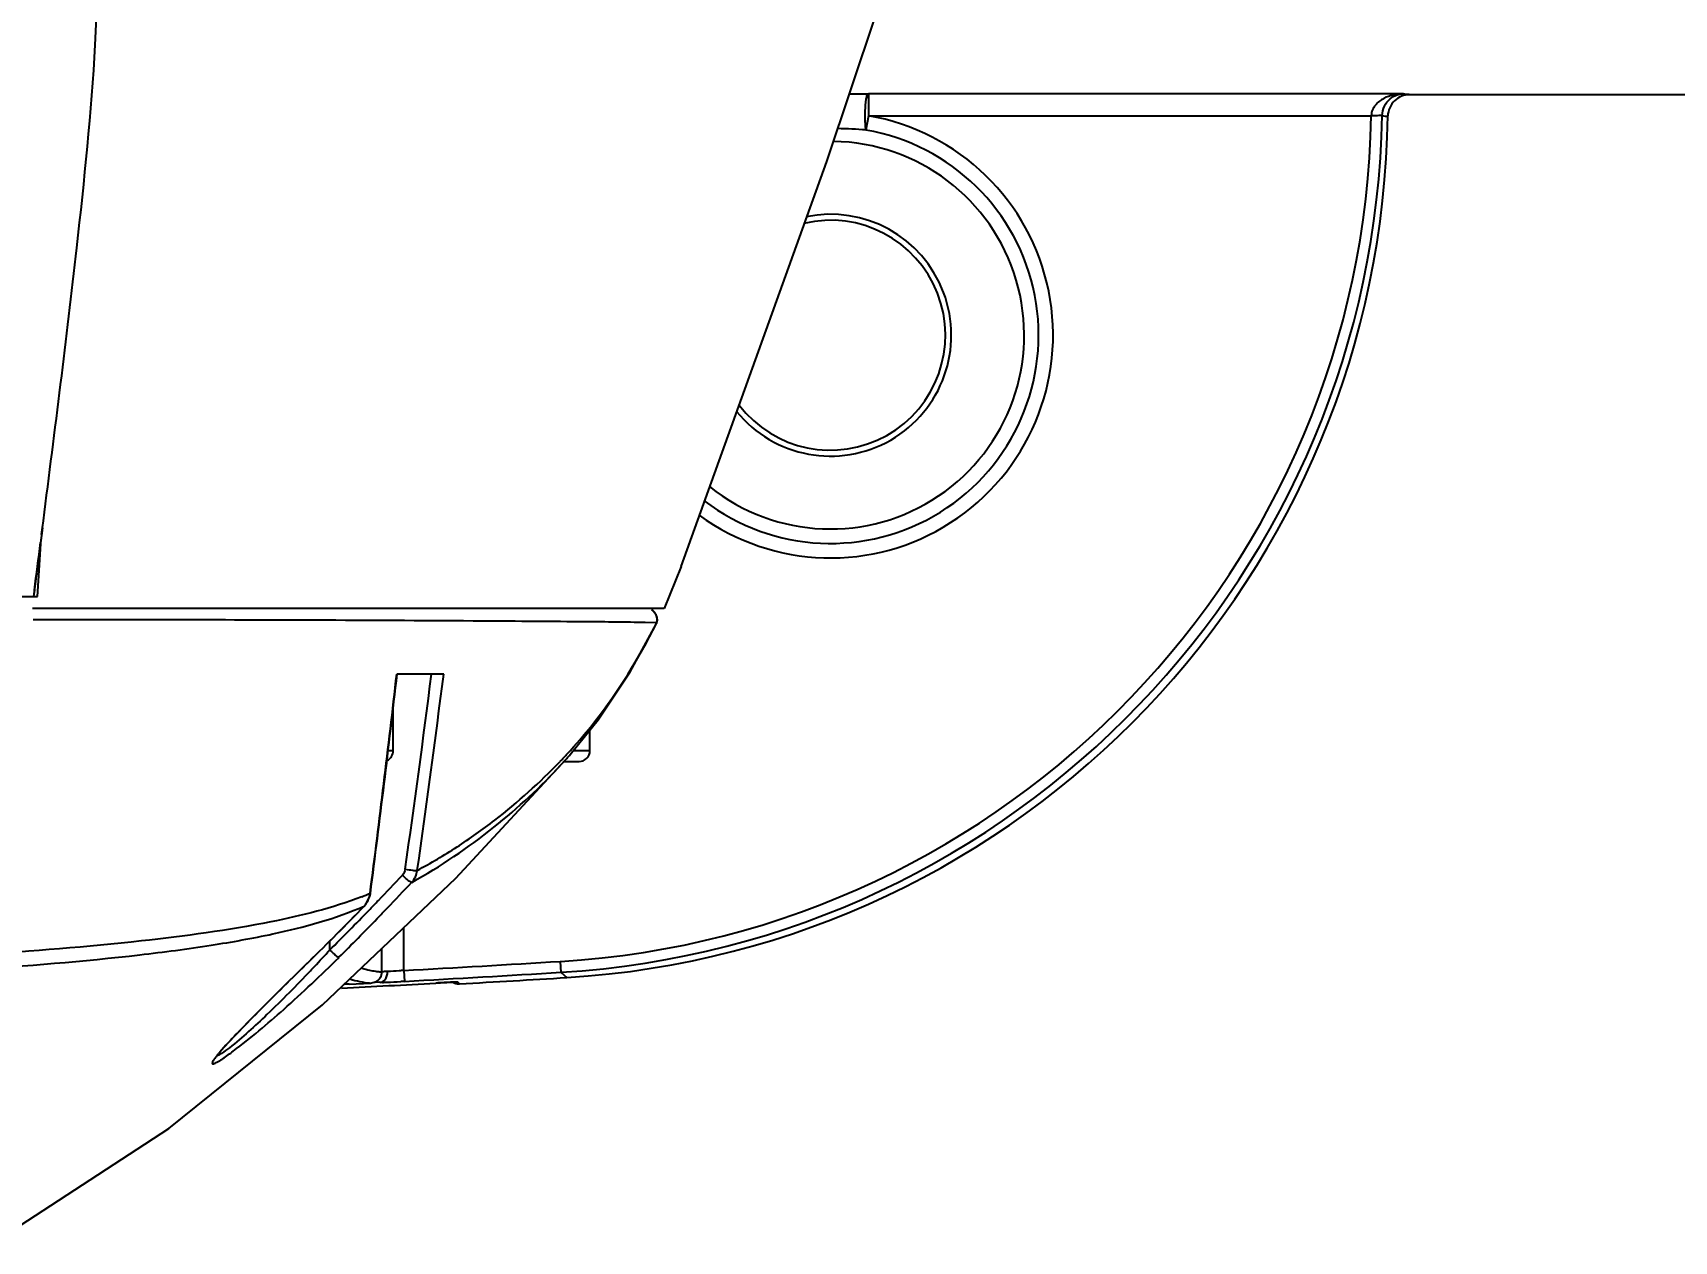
# Model space of a CAD drawing. Header units: millimetres. Extents: x 5828 to 6704, y 123 to 421.
# Drawn here: x 6426.36 to 6430.115, y 190.143 to 192.906 of the extents above; entities that cross this region are included whole.
import ezdxf

# ---------------------------------------------------------------- set-up
doc = ezdxf.new("R2010")
doc.units = ezdxf.units.MM
doc.layers.add('外形图', color=7, linetype='Continuous')
doc.layers.add('尺寸标注', color=7, linetype='Continuous')
doc.styles.add('微软雅黑', font='msyh.ttc', dxfattribs={"height": 1.5})
doc.dimstyles.new('尺寸标注_1_20比例', dxfattribs={"dimtxt": 1.5, "dimasz": 1.25, "dimexe": 0.5, "dimexo": 0.4, "dimgap": 0.5, "dimtad": 1, "dimdec": 1, "dimlfac": 20, "dimdsep": 46, "dimtxsty": '微软雅黑', "dimcen": 0.09, "dimadec": 0, "dimazin": 0, "dimtp": 0.01, "dimtm": 0.01, "dimtfac": 1, "dimtdec": 1, "dimtofl": 0, "dimtmove": 0, "dimatfit": 3, "dimfxl": 1, "dimtolj": 1, "dimarcsym": 0})

# ---------------------------------------------------------------- blocks, each defined once
blk = doc.blocks.new('*D806')
at = {"layer": 'Defpoints', "color": 0}
for p in [(6419.9348, 196.9649), (6419.9348, 195.7149), (6438.1534, 195.7149)]:
    blk.add_point(p, dxfattribs=at)
at = {"layer": '尺寸标注', "color": 0, "lineweight": -2}
for p, q in [((6438.1534, 198.2149), (6438.1534, 199.4649)), ((6420.3348, 196.9649), (6438.6534, 196.9649)), ((6420.3348, 195.7149), (6438.6534, 195.7149)), ((6438.1534, 194.4649), (6438.1534, 190.1465))]:
    blk.add_line(p, q, dxfattribs=at)
at = {"layer": '尺寸标注', "color": 0}
for points in [[(6437.9451, 198.2149), (6438.3618, 198.2149), (6438.1534, 196.9649)], [(6438.3618, 194.4649), (6437.9451, 194.4649), (6438.1534, 195.7149)]]:
    blk.add_solid(points, dxfattribs=at)
at = {"layer": '尺寸标注', "color": 0, "insert": (6436.8778, 191.6807), "char_height": 1.5, "attachment_point": 5, "rotation": 90, "style": '微软雅黑'}
blk.add_mtext('\\A1;25', dxfattribs=at)

msp = doc.modelspace()

# ---------------------------------------------------------------- linework, layer by layer
at = {"layer": '外形图', "color": 7, "linetype": 'Continuous'}
for p, q in [((6426.503, 192.8785), (6426.5308, 193.4385)), ((6428.2283, 192.7668), (6428.2717, 192.7668)), ((6429.4955, 192.7668), (6428.2717, 192.7668)), ((6428.2717, 192.7668), (6428.2717, 192.7168)), ((6429.5097, 192.7649), (6429.5079, 192.765)), ((6431.9598, 192.7649), (6429.5097, 192.7649)), ((6428.2717, 192.7168), (6428.266, 192.6842)), ((6428.2716, 192.7168), (6429.4218, 192.7168)), ((6426.3825, 191.7745), (6426.362, 191.6174)), ((6426.3804, 191.759), (6426.3825, 191.7748)), ((6426.3825, 191.7748), (6426.3845, 191.7904)), ((6426.3776, 191.726), (6426.3791, 191.7485)), ((6426.3753, 191.6891), (6426.3776, 191.726)), ((6426.3713, 191.6174), (6426.3753, 191.6891)), ((6427.8435, 191.6857), (6427.8043, 191.5899)), ((6426.3639, 191.6319), (6426.362, 191.6174)), ((6419.6894, 191.6174), (6426.371, 191.6174)), ((6427.8043, 191.5899), (6426.3593, 191.5899)), ((6427.7874, 191.557), (6427.761, 191.5577)), ((6427.7858, 191.5542), (6427.7874, 191.557)), ((6427.7859, 191.5541), (6427.7874, 191.557)), ((6427.7864, 191.5539), (6427.7864, 191.5539)), ((6427.7873, 191.557), (6427.7867, 191.5571)), ((6427.3002, 191.4399), (6427.1929, 191.4399)), ((6427.1848, 191.2649), (6427.1848, 191.3638)), ((6427.6348, 191.2649), (6427.6348, 191.3123)), ((6427.1732, 191.2649), (6427.1848, 191.2649)), ((6427.5831, 191.2584), (6427.5901, 191.2655)), ((6427.5834, 191.2582), (6427.5901, 191.2655)), ((6427.5876, 191.254), (6427.5895, 191.2562)), ((6427.5965, 191.2649), (6427.6348, 191.2649)), ((6427.5752, 191.2399), (6427.6098, 191.2399)), ((6427.1186, 190.9094), (6427.1184, 190.9093)), ((6427.1325, 190.9383), (6427.1319, 190.9384)), ((6427.2089, 190.7621), (6427.2089, 190.8601)), ((6427.0398, 190.8092), (6427.0397, 190.8294)), ((6427.1589, 190.7588), (6427.1589, 190.8127)), ((6426.9925, 190.7828), (6426.9923, 190.7828)), ((6427.2089, 190.7621), (6427.2102, 190.7372)), ((6427.5686, 190.7578), (6427.5671, 190.7828)), ((6427.5686, 190.7578), (6427.5817, 190.7459)), ((6427.0813, 190.7307), (6427.0741, 190.7301)), ((6427.0843, 190.7308), (6427.0823, 190.7308)), ((6427.0843, 190.7308), (6427.1328, 190.7334)), ((6427.0852, 190.7428), (6427.0971, 190.7395)), ((6427.0883, 190.7417), (6427.0917, 190.7408)), ((6427.0917, 190.7408), (6427.0971, 190.7395)), ((6427.1329, 190.7334), (6427.1438, 190.7359)), ((6427.1434, 190.7343), (6427.137, 190.734)), ((6427.1424, 190.7353), (6427.1438, 190.7359)), ((6427.1544, 190.735), (6427.1434, 190.7343)), ((6427.1601, 190.7348), (6427.1545, 190.7346)), ((6427.2102, 190.7372), (6427.2019, 190.7367)), ((6427.2823, 190.7333), (6427.2928, 190.7338)), ((6427.2928, 190.7338), (6427.307, 190.7345)), ((6427.328, 190.7353), (6427.3285, 190.7353)), ((6427.3364, 190.7315), (6427.3323, 190.7352)), ((6426.8759, 190.6676), (6426.9231, 190.7146)), ((6426.2759, 190.143), (6426.6716, 190.4004))]:
    msp.add_line(p, q, dxfattribs=at)
for points in [[(6427.8435, 191.6857), (6428.1765, 192.6122), (6428.4558, 193.4464), (6428.6531, 194.1056), (6428.7829, 194.5945), (6428.8667, 194.9397), (6428.9213, 195.1707)], [(6427.7864, 191.5539), (6427.7889, 191.5631), (6427.7862, 191.5763), (6427.777, 191.5863)], [(6427.5895, 191.2562), (6427.6533, 191.3352), (6427.7268, 191.4448), (6427.7864, 191.5539)], [(6426.6716, 190.4004), (6427.0228, 190.6835), (6427.3279, 190.9731), (6427.5878, 191.2539)], [(6427.1186, 190.9094), (6427.1223, 190.9136), (6427.1312, 190.9316), (6427.1325, 190.9383)], [(6426.9231, 190.7146), (6426.9813, 190.7719), (6426.9925, 190.7828)], [(6427.307, 190.7345), (6427.3182, 190.735), (6427.3225, 190.7352), (6427.3257, 190.7353), (6427.328, 190.7353)], [(6426.799, 190.5875), (6426.81, 190.5995), (6426.8231, 190.6135), (6426.8385, 190.6294), (6426.8561, 190.6474), (6426.8759, 190.6676)]]:
    msp.add_lwpolyline(points, dxfattribs=at)
for centre, radius, start, end in [((6427.4476, 192.7537), 1.9746, 273.4675, 358.9272), ((6427.4476, 192.7538), 1.9996, 273.4701, 358.9573), ((6427.4602, 192.7418), 1.9996, 273.484, 359.2731), ((6428.1848, 192.2149), 0.5093, 233.9117, 80.1886), ((6428.1848, 192.2149), 0.4762, 232.7058, 80.1797), ((6428.1841, 191.6592), 1.0283, 85.4302, 89.0264), ((6428.1848, 192.2149), 0.4432, 231.3521, 89.1276), ((6428.1848, 192.2149), 0.2765, 219.0454, 101.5714), ((6428.1848, 192.2149), 0.2629, 217.3994, 103.3469), ((6427.7631, 191.5645), 0.0257, 31.6653, 45.1749), ((6427.7641, 191.565), 0.0246, 7.9906, 16.3686), ((6392.6639, 195.3868), 34.7538, 352.6462, 353.47905), ((6392.4797, 195.4212), 34.9416, 352.6288, 353.45752), ((6400.3669, 194.8449), 27.12, 351.83606, 352.78734), ((6400.5257, 194.8159), 26.9865, 351.85146, 352.81353), ((6427.1598, 191.2649), 0.025, 295.6168, 0), ((6426.6542, 192.1147), 1.2637, 316.2209, 317.335), ((6426.666, 192.0599), 1.2245, 317.6748, 318.8338), ((6427.6098, 191.2649), 0.025, 270, 0), ((6422.4297, 195.4445), 6.5376, 316.23496, 316.93097), ((6422.434, 195.4441), 6.561, 316.22593, 316.93076), ((6422.4294, 195.4547), 6.5305, 314.32328, 315.89058), ((6422.4297, 195.4544), 6.5301, 314.32512, 315.89247), ((6426.8008, 191.7329), 0.8606, 291.2532, 292.6155), ((6427.0823, 190.9436), 0.0498, 316.4263, 326.1653), ((6427.0817, 190.944), 0.0505, 326.2054, 342.0802), ((6422.4851, 195.3915), 6.4609, 315.95117, 316.23437), ((6427.081, 190.9442), 0.0512, 342.1295, 353.5871), ((6422.6138, 195.2662), 6.2813, 314.7991, 315.95582), ((6422.6169, 195.2669), 6.3063, 314.80011, 315.9316), ((6422.4929, 195.3878), 6.4795, 315.92618, 316.2251), ((6424.8267, 192.8117), 2.9845, 316.8717, 317.8588), ((6424.8473, 192.7924), 2.9563, 316.6113, 316.8714), ((6427.1387, 190.7592), 0.033, 355.3727, 0.8873), ((6423.9348, 250.635), 59.9623, 273.129991, 273.472776), ((6423.9348, 250.635), 59.9873, 273.129991, 273.472858), ((6423.9348, 250.635), 59.9952, 272.992317, 273.198483), ((6427.1345, 190.7579), 0.0239, 292.9454, 301.3364), ((6427.0707, 193.0589), 2.3258, 272.2012, 272.4624), ((6427.021, 194.1544), 3.4225, 272.5065, 273.0305), ((6427.4477, 187.7701), 2.9678, 92.8258, 93.195), ((6427.3837, 189.0764), 1.66, 92.3495, 92.8432), ((6427.3602, 189.6428), 1.0931, 92.188, 92.3375), ((6427.3349, 190.7568), 0.0254, 241.9715, 253.7657), ((6427.3309, 190.7603), 0.0251, 264.7768, 273.2605), ((6423.9348, 250.635), 60, 273.250011, 273.484699), ((6427.0938, 190.3123), 0.4032, 139.2938, 139.9123), ((6426.8971, 190.4723), 0.1497, 142.6386, 143.0127)]:
    msp.add_arc(centre, radius, start, end, dxfattribs=at)
for points, knots in [([(6426.3845, 191.7904), (6426.4112, 191.9984), (6426.4572, 192.3606), (6426.4942, 192.724), (6426.5033, 192.8791)], [0, 0, 0, 0, 0.57431, 1, 1, 1, 1]), ([(6428.2643, 192.7168), (6428.2643, 192.7205), (6428.2645, 192.7331), (6428.2654, 192.7458), (6428.2669, 192.7547)], [0, 0, 0, 0, 0.289972, 1, 1, 1, 1]), ([(6428.2669, 192.7547), (6428.2674, 192.7577), (6428.2681, 192.7614), (6428.2703, 192.7667), (6428.2717, 192.7668)], [0, 0, 0, 0, 0.69222, 1, 1, 1, 1]), ([(6429.4955, 192.7668), (6429.4878, 192.7668), (6429.4724, 192.7651), (6429.4499, 192.7573), (6429.4331, 192.7449), (6429.4237, 192.7303), (6429.4221, 192.7213), (6429.4218, 192.7168)], [0, 0, 0, 0, 0.235706, 0.475229, 0.725086, 0.859085, 1, 1, 1, 1]), ([(6429.4468, 192.7174), (6429.4471, 192.7315), (6429.4592, 192.7576), (6429.4848, 192.7667), (6429.4955, 192.7668)], [0, 0, 0, 0, 0.569179, 1, 1, 1, 1]), ([(6428.266, 192.6842), (6428.2657, 192.6866), (6428.2646, 192.6974), (6428.2643, 192.7083), (6428.2643, 192.7168)], [0, 0, 0, 0, 0.2213, 1, 1, 1, 1]), ([(6429.4468, 192.7174), (6429.4467, 192.7172), (6429.4459, 192.7173), (6429.4445, 192.7171), (6429.4422, 192.7171), (6429.4377, 192.7169), (6429.4308, 192.7168), (6429.4249, 192.7168), (6429.4218, 192.7168)], [0, 0, 0, 0, 0.02295, 0.082092, 0.175437, 0.29982, 0.622353, 1, 1, 1, 1]), ([(6427.761, 191.5577), (6427.7161, 191.5586), (6427.5925, 191.5597), (6427.3491, 191.5614), (6426.9274, 191.5638), (6426.5846, 191.5638), (6426.3615, 191.5639)], [0, 0, 0, 0, 0.096194, 0.265061, 0.52172, 1, 1, 1, 1]), ([(6427.5901, 191.2655), (6427.6093, 191.2867), (6427.6845, 191.3757), (6427.7466, 191.4755), (6427.7859, 191.5541)], [0, 0, 0, 0, 0.245212, 1, 1, 1, 1]), ([(6427.2271, 190.9636), (6427.2931, 191), (6427.4151, 191.0826), (6427.5233, 191.1826), (6427.5713, 191.2354)], [0, 0, 0, 0, 0.513461, 1, 1, 1, 1]), ([(6427.2397, 190.9908), (6427.2706, 191.0077), (6427.3316, 191.0432), (6427.4438, 191.1231), (6427.5202, 191.1919), (6427.5666, 191.2403)], [0, 0, 0, 0, 0.255888, 0.512517, 1, 1, 1, 1]), ([(6427.2121, 190.9937), (6427.2179, 190.9928), (6427.2271, 190.9919), (6427.2364, 190.9904), (6427.2397, 190.9908)], [0, 0, 0, 0, 0.642562, 1, 1, 1, 1]), ([(6427.2055, 190.9801), (6427.208, 190.9777), (6427.2125, 190.9737), (6427.2187, 190.9684), (6427.2232, 190.9656), (6427.226, 190.9635), (6427.227, 190.9638)], [0, 0, 0, 0, 0.376143, 0.671725, 0.886616, 1, 1, 1, 1]), ([(6425.7448, 190.7433), (6425.9014, 190.7482), (6426.1886, 190.7601), (6426.5301, 190.7871), (6426.7617, 190.8177), (6426.9343, 190.8483), (6427.0516, 190.8803), (6427.1183, 190.9093)], [0, 0, 0, 0, 0.338482, 0.620933, 0.739628, 0.842798, 1, 1, 1, 1]), ([(6427.1128, 190.9308), (6427.0457, 190.9047), (6426.8781, 190.863), (6426.5835, 190.8241), (6426.21, 190.7936), (6425.9353, 190.7826), (6425.786, 190.7778)], [0, 0, 0, 0, 0.161261, 0.384322, 0.665476, 1, 1, 1, 1]), ([(6427.0398, 190.8092), (6427.0421, 190.8067), (6427.0465, 190.8025), (6427.0525, 190.797), (6427.0568, 190.7941), (6427.0596, 190.7919), (6427.0606, 190.7922)], [0, 0, 0, 0, 0.377395, 0.672856, 0.887294, 1, 1, 1, 1]), ([(6426.9924, 190.7827), (6426.9533, 190.7443), (6426.8973, 190.6894), (6426.8293, 190.6201), (6426.8003, 190.5893), (6426.7882, 190.5753)], [0, 0, 0, 0, 0.564016, 0.808892, 1, 1, 1, 1]), ([(6426.9957, 190.7616), (6426.9633, 190.7273), (6426.9031, 190.6668), (6426.8402, 190.609), (6426.8102, 190.5854)], [0, 0, 0, 0, 0.553043, 1, 1, 1, 1]), ([(6426.8189, 190.5776), (6426.8589, 190.6075), (6426.9412, 190.6773), (6427.0196, 190.7513), (6427.0608, 190.792)], [0, 0, 0, 0, 0.463223, 1, 1, 1, 1]), ([(6427.1588, 190.7589), (6427.1573, 190.7582), (6427.1523, 190.7585), (6427.1432, 190.7596), (6427.1297, 190.7624), (6427.1194, 190.7648), (6427.1135, 190.7663)], [0, 0, 0, 0, 0.108304, 0.309401, 0.606358, 1, 1, 1, 1]), ([(6427.1717, 190.7597), (6427.1685, 190.7595), (6427.1645, 190.7596), (6427.1603, 190.7588), (6427.1591, 190.7589), (6427.1589, 190.7588)], [0, 0, 0, 0, 0.737353, 0.932002, 1, 1, 1, 1]), ([(6427.2089, 190.7621), (6427.2054, 190.7618), (6427.193, 190.7608), (6427.1806, 190.7601), (6427.1717, 190.7597)], [0, 0, 0, 0, 0.279806, 1, 1, 1, 1]), ([(6427.0823, 190.7308), (6427.0819, 190.7308), (6427.0802, 190.7309), (6427.0784, 190.7311), (6427.077, 190.7313)], [0, 0, 0, 0, 0.21728, 1, 1, 1, 1]), ([(6427.0971, 190.7395), (6427.1046, 190.7378), (6427.1163, 190.7352), (6427.1284, 190.7332), (6427.1327, 190.7334)], [0, 0, 0, 0, 0.639985, 1, 1, 1, 1]), ([(6427.3268, 190.7353), (6427.3262, 190.7353), (6427.3234, 190.7352), (6427.3207, 190.7351), (6427.3185, 190.735)], [0, 0, 0, 0, 0.211077, 1, 1, 1, 1]), ([(6427.3323, 190.7352), (6427.3318, 190.7354), (6427.3299, 190.7352), (6427.3281, 190.7353), (6427.3268, 190.7353)], [0, 0, 0, 0, 0.282949, 1, 1, 1, 1]), ([(6426.7853, 190.5719), (6426.7847, 190.5712), (6426.7822, 190.5682), (6426.7799, 190.5653), (6426.7782, 190.5631)], [0, 0, 0, 0, 0.27241, 1, 1, 1, 1]), ([(6426.8102, 190.5854), (6426.8043, 190.5809), (6426.7965, 190.5748), (6426.7868, 190.5689), (6426.7832, 190.5672), (6426.7817, 190.567)], [0, 0, 0, 0, 0.652567, 0.866957, 1, 1, 1, 1]), ([(6426.7887, 190.5564), (6426.7908, 190.5577), (6426.8012, 190.5645), (6426.8111, 190.5717), (6426.8189, 190.5776)], [0, 0, 0, 0, 0.207198, 1, 1, 1, 1]), ([(6426.7776, 190.5623), (6426.7763, 190.5606), (6426.7741, 190.5577), (6426.7719, 190.5537), (6426.7705, 190.5509), (6426.7713, 190.5484), (6426.7743, 190.5489), (6426.7799, 190.5511), (6426.785, 190.5541), (6426.7887, 190.5564)], [0, 0, 0, 0, 0.183766, 0.317599, 0.401048, 0.446952, 0.50897, 0.620402, 1, 1, 1, 1])]:
    msp.add_open_spline(points, degree=3, knots=knots, dxfattribs=at)
for points in [[(6429.4751, 192.751), (6429.466, 192.7423), (6429.4601, 192.7291), (6429.4597, 192.7165)], [(6429.5097, 192.7649), (6429.4972, 192.7649), (6429.4841, 192.7596), (6429.4751, 192.751)], [(6429.5079, 192.765), (6429.5037, 192.7651), (6429.4995, 192.7657), (6429.4955, 192.7668)], [(6429.4468, 192.7174), (6429.451, 192.7162), (6429.4556, 192.7154), (6429.4597, 192.7166)], [(6426.364, 191.6321), (6426.3687, 191.6682), (6426.3734, 191.7043), (6426.378, 191.7405)], [(6427.7812, 191.5827), (6427.7795, 191.5844), (6427.7776, 191.5859), (6427.7755, 191.587)], [(6427.7877, 191.5719), (6427.7871, 191.574), (6427.7861, 191.5761), (6427.785, 191.578)], [(6427.7864, 191.5539), (6427.7869, 191.5549), (6427.7872, 191.5559), (6427.7874, 191.557)], [(6427.7874, 191.557), (6427.7886, 191.5606), (6427.789, 191.5646), (6427.7885, 191.5684)], [(6427.2121, 190.9937), (6427.2114, 190.9887), (6427.209, 190.9838), (6427.2056, 190.9801)], [(6427.227, 190.9638), (6427.2338, 190.9711), (6427.2384, 190.981), (6427.2397, 190.9908)], [(6427.1556, 190.7464), (6427.1577, 190.7501), (6427.1588, 190.7545), (6427.1588, 190.7588)], [(6427.1469, 190.7374), (6427.1504, 190.7396), (6427.1535, 190.7428), (6427.1556, 190.7464)], [(6427.1544, 190.7348), (6427.1576, 190.735), (6427.1608, 190.7364), (6427.1633, 190.7385)], [(6427.1633, 190.7385), (6427.1661, 190.7409), (6427.1682, 190.7441), (6427.1695, 190.7476)], [(6427.1695, 190.7476), (6427.1707, 190.7504), (6427.1713, 190.7535), (6427.1716, 190.7566)], [(6427.3278, 190.7325), (6427.3306, 190.7317), (6427.3335, 190.7313), (6427.3364, 190.7315)]]:
    msp.add_open_spline(points, degree=3, dxfattribs=at)

# ---------------------------------------------------------------- dimensions: what is measured, and where the dimension line sits
at = {"layer": '尺寸标注'}
dim = msp.add_linear_dim(base=(6438.1534, 195.7149), p1=(6419.9348, 196.9649), p2=(6419.9348, 195.7149), angle=90, dimstyle='尺寸标注_1_20比例', dxfattribs=at)
dim.commit()
dim.dimension.update_dxf_attribs({"geometry": '*D806', "text_midpoint": (6436.8778, 191.6807)})

doc.saveas('drawing.dxf')
